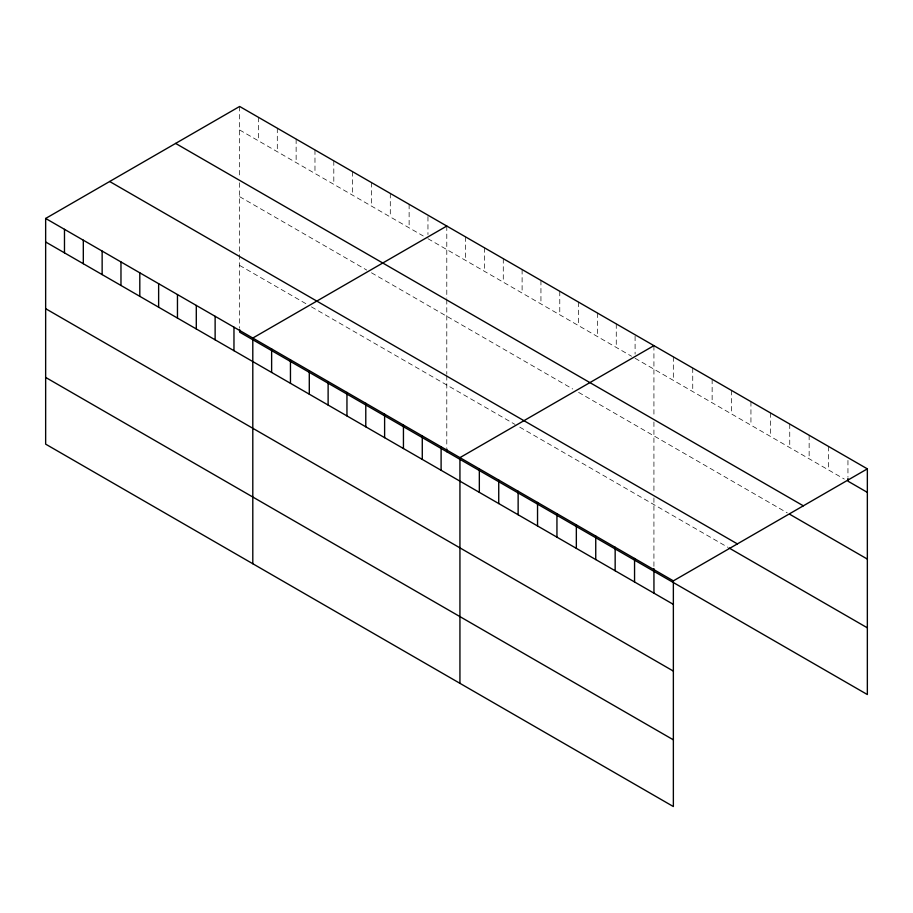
<?xml version="1.0" encoding="UTF-8"?>
<svg xmlns="http://www.w3.org/2000/svg" width="913" height="913" viewBox="0 0 913 913"><rect width="100%" height="100%" fill="white"/><g stroke="black" fill="none" stroke-linecap="round" stroke-linejoin="round"><path stroke-width="0.68" stroke-dasharray="4.57 3.42" d="M239.64 129.977L423.244 235.976M427.957 238.692L631.568 356.253M635.094 358.284L844.308 479.074M239.64 196.683L366.752 270.077M371.465 272.793L572.725 388.984M578.602 392.385L787.314 512.889M239.64 265.421L306.734 304.155M311.436 306.871L515.046 424.431M519.759 427.147L727.901 547.321M847.949 460.426L847.949 477.02M828.548 446.457L828.548 469.978M809.146 435.25L809.146 458.771M789.745 424.054L789.745 447.575M770.344 412.847L770.344 436.368M750.943 401.652L750.943 425.173M731.541 390.444L731.541 413.966M712.14 379.249L712.14 402.759M692.739 368.042L692.739 391.563M673.326 356.846L673.326 380.356M653.925 345.639L653.925 416.419M653.925 421.977L653.925 492.484M653.925 497.87L653.925 567.156M635.094 336.155L635.094 354.141M616.264 323.898L616.264 347.419M597.433 313.022L597.433 336.543M578.602 302.157L578.602 325.667M559.772 291.281L559.772 314.802M540.941 280.405L540.941 303.926M522.11 269.54L522.11 293.05M503.28 258.664L503.28 282.185M484.449 247.788L484.449 271.309M465.619 236.924L465.619 260.433M446.788 226.047L446.788 298.209M446.788 299.601L446.788 374.239M446.788 375.585L446.788 447.564M427.957 216.564L427.957 234.55M409.127 204.307L409.127 227.828M390.296 193.43L390.296 216.952M371.465 182.566L371.465 206.076M352.635 171.69L352.635 195.211M333.804 160.814L333.804 184.335M314.974 149.949L314.974 173.459M296.132 139.073L296.132 162.594M277.301 128.197L277.301 151.718M258.47 117.332L258.47 140.842M239.64 106.456L239.64 177.225M239.64 182.794L239.64 327.972"/><path stroke-width="1.37" d="M45.65 218.458L673.36 580.862L673.36 806.544L45.65 444.14L45.65 218.458L239.64 106.456L867.35 468.86L867.35 694.542L239.64 332.138L239.64 329.365M446.788 226.047L252.798 338.05L252.798 563.732M653.925 345.639L459.935 457.641L459.935 683.323M673.36 580.862L867.35 468.86M867.35 492.381L847.949 481.174L847.949 478.412M175.627 143.421L803.337 505.825M789.745 514.281L867.35 559.087M109.663 181.493L737.373 543.897M729.11 548.017L867.35 627.824M45.65 241.979L673.36 604.372M45.65 308.685L673.36 671.089M45.65 377.423L673.36 739.827M653.925 568.548L653.959 593.176M634.558 558.459L634.558 581.969M615.157 547.252L615.157 570.773M595.744 536.057L595.744 559.566M576.343 524.849L576.343 548.371M556.941 513.654L556.941 537.164M537.54 502.447L537.54 525.968M518.139 491.251L518.139 514.761M498.738 480.044L498.738 503.565M479.336 468.848L479.336 492.358M446.788 448.956L446.788 451.73M441.105 446.777L441.105 470.286M422.274 435.9L422.274 459.422M403.443 425.024L403.443 448.545M384.613 414.16L384.613 437.669M365.782 403.284L365.782 426.805M346.951 392.407L346.951 415.929M328.121 381.543L328.121 405.052M309.29 370.667L309.29 394.188M290.46 359.79L290.46 383.312M271.629 348.926L271.629 372.436M233.968 327.174L233.968 350.695M215.126 316.309L215.126 339.819M196.295 305.433L196.295 328.954M177.464 294.557L177.464 318.078M158.634 283.692L158.634 307.202M139.803 272.816L139.803 296.337M120.973 261.951L120.973 285.461M102.142 251.075L102.142 274.585M83.311 240.199L83.311 263.72M64.481 229.334L64.481 252.844"/></g></svg>
